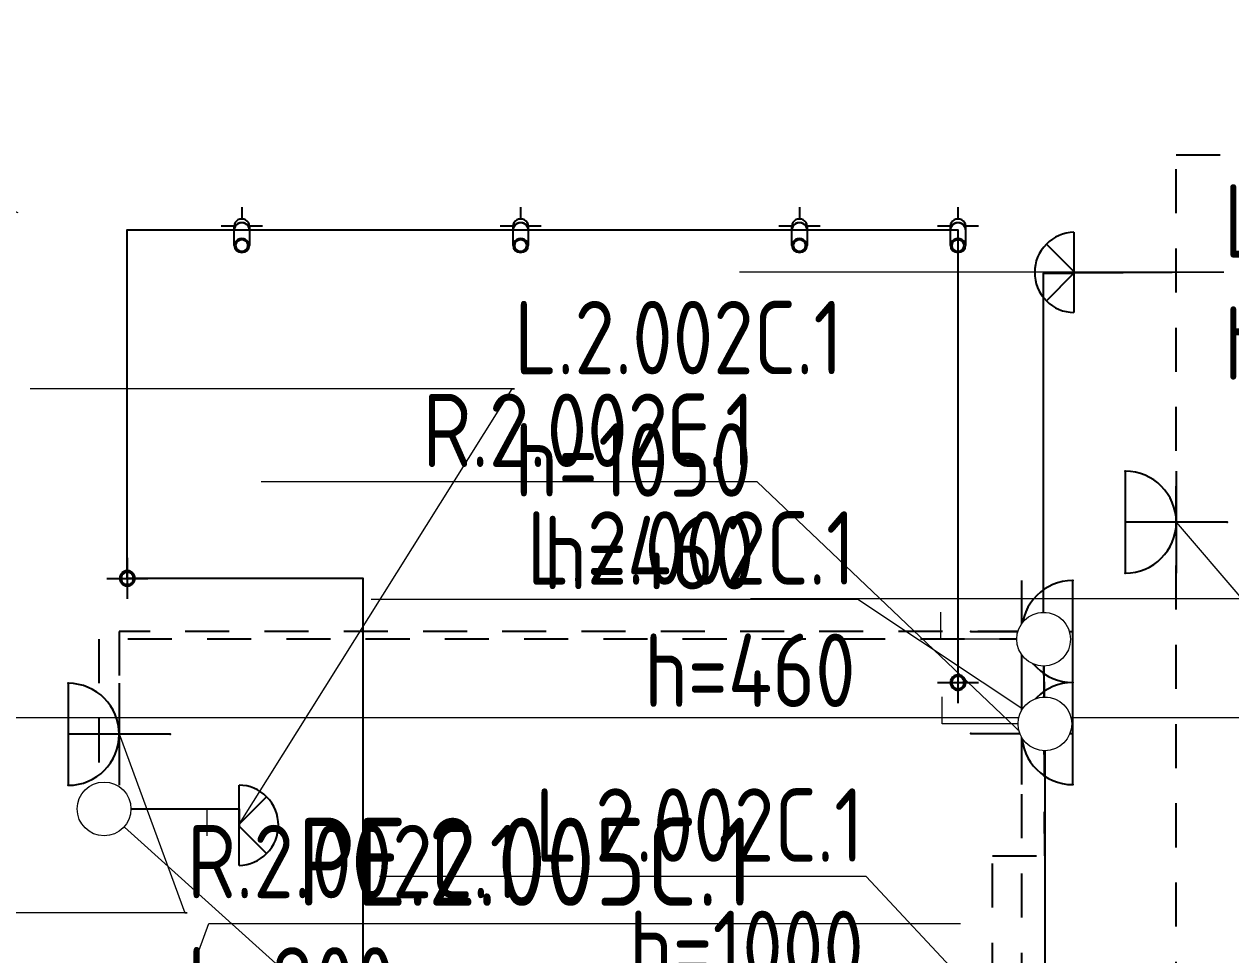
# Model space of a CAD drawing. Header units: millimetres. Extents: x -298345 to 861279, y -149517 to 72226.
# Drawn here: x 313141 to 317252, y 25408 to 28578 of the extents above; entities that cross this region are included whole.
import ezdxf
from ezdxf import colors
from ezdxf.entities.mleader import LeaderData, LeaderLine
from ezdxf.math import Vec2, Vec3

# ---------------------------------------------------------------- set-up
doc = ezdxf.new("R2010")
doc.units = ezdxf.units.MM
doc.set_wipeout_variables(frame=1)
doc.linetypes.add('JIS_02_0.7', pattern=[1.35, 0.75, -0.6])
doc.layers.get('0').update_dxf_attribs({"plot": 0})
for name, color, linetype in [('0_UNC_1 Сети. Оборудование', 1, 'Continuous'), ('0_UNC_12 ДСУП. Оборудование', 104, 'Continuous'), ('0_UNC_2 Розетки. Трассы', 1, 'Continuous'), ('0_UNC_3 Свет. Выключатели 230', 1, 'Continuous'), ('0_UNC_3 Свет. Выключатели 230. Трассы', 1, 'Continuous'), ('0_UNC_3 Свет. Трассы', 1, 'Continuous'), ('0_UNC_3.2 Аварийный свет. Оборудование', 1, 'Continuous'), ('ВиК. Оборудование', 1, 'Continuous')]:
    doc.layers.add(name, color=color, linetype=linetype)
doc.layers.add('0_UNC_2 Розетки. Оборудование', color=7, linetype='Continuous', true_color=0x991b1e)
doc.layers.add('0_UNC_3 Свет. Оборудование', color=7, linetype='Continuous', true_color=0x991b1e)
doc.styles.add('Unecom', font='GOST2304A_0.ttf', dxfattribs={"height": 2.5})

# ---------------------------------------------------------------- blocks, each defined once
blk = doc.blocks.new('_None')
blk = doc.blocks.new('*U319')
at = {"color": 0, "linetype": 'ByBlock', "lineweight": -2}
for points in [[(-1.737, -1.737), (-1.737, 1.737)], [(0, -1.737), (0, 1.737)]]:
    blk.add_lwpolyline(points, dxfattribs=at)
at = {"color": 0, "ltscale": 0.4}
blk.add_lwpolyline([(-3.475, 0), (0, 0)], dxfattribs=at)
at = {"color": 0, "linetype": 'ByBlock', "lineweight": -2}
blk.add_arc((0, 0), 1.737, 90, 270, dxfattribs=at)
for p in [(0, 1.737), (-3.475, 0), (0, -1.737)]:
    blk.add_point(p, dxfattribs=at)
at = {"color": 18, "true_color": 0x000000, "style": 'Unecom', "flags": 1}
for tag, p in [('НАЗНАЧЕНИЕ', (-2.52, 0.678)), ('ГРУППА', (-2.52, -2.272))]:
    blk.add_attdef(tag, p, '', height=2.5, rotation=180, dxfattribs=at)
at = {"layer": 'Defpoints', "style": 'Unecom'}
for tag, p in [('АТРИБУТ', (12.974, 0.678)), ('МОДЕЛЬ', (12.974, -2.272))]:
    blk.add_attdef(tag, p, '', height=2.5, rotation=180, dxfattribs=at)
blk = doc.blocks.new('*U320')
at = {"color": 0, "linetype": 'ByBlock', "lineweight": -2}
for points in [[(0, 1.737), (0, -1.737)], [(1.737, 1.737), (1.737, -1.737)]]:
    blk.add_lwpolyline(points, dxfattribs=at)
at = {"color": 0, "ltscale": 0.4}
blk.add_lwpolyline([(3.475, 0), (0, 0)], dxfattribs=at)
at = {"color": 0, "linetype": 'ByBlock', "lineweight": -2}
blk.add_arc((0, 0), 1.737, 270, 90, dxfattribs=at)
for p in [(0, 1.737), (3.475, 0), (0, -1.737)]:
    blk.add_point(p, dxfattribs=at)
at = {"color": 18, "true_color": 0x000000, "style": 'Unecom', "flags": 1}
for tag, p in [('НАЗНАЧЕНИЕ', (-2.52, 0.678)), ('ГРУППА', (-2.52, -2.272))]:
    blk.add_attdef(tag, p, '', height=2.5, rotation=180, dxfattribs=at)
at = {"layer": 'Defpoints', "style": 'Unecom'}
for tag, p in [('АТРИБУТ', (12.974, 0.678)), ('МОДЕЛЬ', (12.974, -2.272))]:
    blk.add_attdef(tag, p, '', height=2.5, rotation=180, dxfattribs=at)
blk = doc.blocks.new('*U115')
at = {"color": 0}
blk.add_wipeout([(-0.867, 0.857), (-0.864, 0.935), (-0.849, 1.041), (-0.806, 1.186), (-0.751, 1.301), (-0.648, 1.44), (-0.501, 1.575), (-0.34, 1.661), (-0.16, 1.719), (0.007, 1.733), (0.198, 1.711), (0.389, 1.64), (0.524, 1.558), (0.642, 1.449), (0.758, 1.3), (0.813, 1.168), (0.85, 1.021), (0.863, 0.87), (0.856, 0.748), (0.834, 0.63), (0.785, 0.505), (0.707, 0.365), (0.629, 0.271), (0.522, 0.175), (0.379, 0.087), (0.199, 0.027), (0, 0), (-0.126, 0.012), (-0.303, 0.055), (-0.47, 0.138), (-0.589, 0.231), (-0.721, 0.391), (-0.796, 0.536), (-0.855, 0.723)], dxfattribs=at)
blk.add_wipeout([(-0.867, 0.867), (-0.862, 0.958), (-0.842, 1.074), (-0.806, 1.186), (-0.751, 1.301), (-0.687, 1.396), (-0.608, 1.485), (-0.501, 1.575), (-0.409, 1.632), (-0.271, 1.691), (-0.16, 1.719), (-0.037, 1.733), (0.05, 1.733), (0.198, 1.711), (0.339, 1.665), (0.438, 1.615), (0.555, 1.533), (0.642, 1.449), (0.727, 1.34), (0.789, 1.228), (0.838, 1.09), (0.863, 0.952), (0.863, 0.788), (0.834, 0.63), (0.775, 0.477), (0.707, 0.365), (0.629, 0.271), (0.522, 0.175), (0.411, 0.104), (0.281, 0.047), (0.117, 0.008), (-0.059, 0.002), (-0.194, 0.022), (-0.346, 0.072), (-0.47, 0.138), (-0.589, 0.231), (-0.679, 0.328), (-0.763, 0.455), (-0.83, 0.617), (-0.86, 0.757)], dxfattribs=at)
at = {"color": 0, "lineweight": 13}
blk.add_lwpolyline([(0, 1.734), (0, 4.179), (0.867, 4.179)], dxfattribs=at)
blk.add_circle((0, 0.867), 0.867, dxfattribs=at)
blk.add_circle((0, 0.867), 0.867, dxfattribs=at)
blk.add_circle((0, 0.867), 0.867, dxfattribs=at)
blk.add_circle((0, 0.867), 0.867, dxfattribs=at)
blk.add_circle((0, 0.867), 0.867, dxfattribs=at)
blk.add_circle((0, 0.867), 0.867, dxfattribs=at)
at = {"color": 0, "style": 'Unecom', "flags": 9}
for tag in ['ГРУППА', 'НАИМЕНОВАНИЕ']:
    blk.add_attdef(tag, (0, 0), '', height=2.5, dxfattribs=at)
blk = doc.blocks.new('Светильник настенный типовой - Бра_ Тип 1-V47-План групп освещения и выключателей подвального этажа на отм_-7_200_М1_50')
at = {"color": 0}
for p, q in [((-148.6, -141.7), (-8.8, -2)), ((-8.8, -2), (-148.6, -141.7)), ((140, -141.7), (0.3, -2)), ((0.3, -2), (140, -141.7))]:
    blk.add_line(p, q, dxfattribs=at)
blk.add_lwpolyline([(-208.3, -2), (199.8, -2)], dxfattribs=at)
for start, end in [(181.2879, 225), (315, 358.7121), (225, 315)]:
    blk.add_arc((-4.3, 2.6), 204.1, start, end, dxfattribs=at)
at = {"color": 0, "style": 'Unecom'}
for tag, p, flags in [('НАЗНАЧЕНИЕ', (-456.2, 281.8), 1), ('ГРУППА', (-456.2, 278.9), 9)]:
    blk.add_attdef(tag, p, '', height=2.5, rotation=180, dxfattribs=dict(at, flags=flags))
for tag, p in [('АТРИБУТ', (-440.7, 281.8)), ('МОДЕЛЬ', (-440.7, 278.9))]:
    blk.add_attdef(tag, p, '', height=2.5, rotation=180, dxfattribs=at)
at = {"color": 0, "style": 'Unecom', "flags": 9}
blk.add_attdef('НАИМЕНОВАНИЕ', (0, 0), '', height=2.5, dxfattribs=at)
blk = doc.blocks.new('Светильникпотолочный накладной поворотный_Maytoni_FOCUS LED_C055CL-L12W3K-W-W_D52хН160мм - Focus led 52х160-V135-План расположения приборов освещения_ выключателей_ групп освещения мансардного этажа на отметке _3_300')
at = {"color": 0}
for p, q in [((0, 70), (0, -70)), ((-70, 0), (70, 0))]:
    blk.add_line(p, q, dxfattribs=at)
for radius, start, end in [(26, 136.0718, 180), (26, 180, 223.9282), (21, 120.8384, 180), (21, 180, 239.1616), (26, 75, 135), (21, 60, 120), (26, 45, 75), (21, 30, 59.1616), (21, 300.8384, 360), (21, 15, 30), (26, 0, 43.9282), (26, 316.0718, 360), (21, 360, 15), (26, 225, 285), (21, 240, 270), (21, 270, 300), (26, 285, 315)]:
    blk.add_arc((0, 0), radius, start, end, dxfattribs=at)
at = {"color": 0, "style": 'Unecom', "flags": 9}
for tag in ['ГРУППА', 'МОЩНОСТЬ', 'НАИМЕНОВАНИЕ']:
    blk.add_attdef(tag, (0, 0), '', height=2.5, dxfattribs=at)
blk = doc.blocks.new('Светильникпотол_тке _3_3000')
at = {"color": 0}
for p, q in [((13055, 16538.2), (13055, 16498.2)), ((12985, 16474.6), (13029, 16474.6)), ((13029, 16462.1), (13029, 16474.6)), ((13029, 16474.5), (13029, 16474.6)), ((13029, 16407.8), (13029, 16461.3)), ((13080.9, 16474.6), (13125, 16474.6)), ((13081, 16474.6), (13081, 16462.1)), ((13081, 16474.6), (13081, 16474.5)), ((13081, 16461.3), (13081, 16407.8))]:
    blk.add_line(p, q, dxfattribs=at)
for centre, major_axis, start_param, end_param in [((13055, 16474.5), (26, 0), 0, 3.141593), ((13055, 16474.6), (26, 0), 0.523599, 2.617994), ((13055, 16474.6), (26, 0), 0.523599, 2.617994), ((13055, 16462.1), (26, 0), 0, 3.141593), ((13055, 16461.3), (26, 0), 0, 3.141593), ((13055, 16407.8), (26, 0), 0, 3.141593), ((13055, 16407.8), (26, 0), 3.141593, 6.283185), ((13055, 16407.8), (21, 0), 0, 3.141593), ((13055, 16407.8), (21, 0), 3.141593, 6.283185)]:
    blk.add_ellipse(centre, major_axis=major_axis, ratio=0.908508, start_param=start_param, end_param=end_param, dxfattribs=at)
at = {"color": 0, "style": 'Unecom', "flags": 9}
for tag in ['ГРУППА', 'МОЩНОСТЬ', 'НАИМЕНОВАНИЕ']:
    blk.add_attdef(tag, (0, 0), '', height=2.5, dxfattribs=at)
blk = doc.blocks.new('Светильникпотол_тке _3_3002')
at = {"color": 0}
for p, q in [((8180, 17348.8), (8180, 17308.8)), ((8110, 17285.2), (8154, 17285.2)), ((8154, 17272.7), (8154, 17285.2)), ((8154, 17285.1), (8154, 17285.2)), ((8154, 17218.4), (8154, 17271.9)), ((8205.9, 17285.2), (8250, 17285.2)), ((8206, 17285.2), (8206, 17272.7)), ((8206, 17285.2), (8206, 17285.1)), ((8206, 17271.9), (8206, 17218.4))]:
    blk.add_line(p, q, dxfattribs=at)
for centre, major_axis, start_param, end_param in [((8180, 17285.1), (26, 0), 0, 3.141593), ((8180, 17285.2), (26, 0), 0.523599, 2.617994), ((8180, 17285.2), (26, 0), 0.523599, 2.617994), ((8180, 17272.7), (26, 0), 0, 3.141593), ((8180, 17271.9), (26, 0), 0, 3.141593), ((8180, 17218.4), (26, 0), 0, 3.141593), ((8180, 17218.4), (21, 0), 0, 3.141593), ((8180, 17218.4), (26, 0), 3.141593, 6.283185), ((8180, 17218.4), (21, 0), 3.141593, 6.283185)]:
    blk.add_ellipse(centre, major_axis=major_axis, ratio=0.908508, start_param=start_param, end_param=end_param, dxfattribs=at)
at = {"color": 0, "style": 'Unecom', "flags": 9}
for tag in ['ГРУППА', 'МОЩНОСТЬ', 'НАИМЕНОВАНИЕ']:
    blk.add_attdef(tag, (0, 0), '', height=2.5, dxfattribs=at)
blk = doc.blocks.new('Светильникпотол_тке _3_3003')
at = {"color": 0}
for p, q in [((9130, 17348.8), (9130, 17308.8)), ((9060, 17285.2), (9104, 17285.2)), ((9104, 17272.7), (9104, 17285.2)), ((9104, 17285.1), (9104, 17285.2)), ((9104, 17218.4), (9104, 17271.9)), ((9155.9, 17285.2), (9200, 17285.2)), ((9156, 17285.2), (9156, 17272.7)), ((9156, 17285.2), (9156, 17285.1)), ((9156, 17271.9), (9156, 17218.4))]:
    blk.add_line(p, q, dxfattribs=at)
for centre, major_axis, start_param, end_param in [((9130, 17285.1), (26, 0), 0, 3.141593), ((9130, 17285.2), (26, 0), 0.523599, 2.617994), ((9130, 17285.2), (26, 0), 0.523599, 2.617994), ((9130, 17272.7), (26, 0), 0, 3.141593), ((9130, 17271.9), (26, 0), 0, 3.141593), ((9130, 17218.4), (26, 0), 0, 3.141593), ((9130, 17218.4), (21, 0), 0, 3.141593), ((9130, 17218.4), (26, 0), 3.141593, 6.283185), ((9130, 17218.4), (21, 0), 3.141593, 6.283185)]:
    blk.add_ellipse(centre, major_axis=major_axis, ratio=0.908508, start_param=start_param, end_param=end_param, dxfattribs=at)
at = {"color": 0, "style": 'Unecom', "flags": 9}
for tag in ['ГРУППА', 'МОЩНОСТЬ', 'НАИМЕНОВАНИЕ']:
    blk.add_attdef(tag, (0, 0), '', height=2.5, dxfattribs=at)
blk = doc.blocks.new('Светильникпотолочный накладной поворотный_Maytoni_FOCUS LED_C055CL-L12W3K-W-W_D52хН160мм - Focus led 52х160-V138-План расположения приборов освещения_ выключателей_ групп освещения мансардного этажа на отметке _3_300')
at = {"color": 0}
for p, q in [((0, 70), (0, -70)), ((-12.7, 0), (70, 0)), ((-70, 0), (-32.7, 0)), ((-32.7, 0), (-12.7, 0))]:
    blk.add_line(p, q, dxfattribs=at)
for radius, start, end in [(26, 120, 180), (26, 180, 240), (21, 127.7069, 180), (21, 180, 232.2931), (21, 120, 127.7069), (26, 105, 119.3652), (21, 105, 120), (26, 90, 105), (21, 90, 105), (26, 75, 90), (21, 75, 90), (21, 60, 75), (26, 60, 75), (21, 45, 60), (26, 45, 60), (21, 30, 45), (21, 15, 30), (26, 30, 45), (21, 360, 15), (21, 345, 360), (26, 15, 30), (26, 0, 15), (26, 345, 360), (21, 232.2931, 240), (26, 240.6348, 255), (21, 240, 255), (26, 255, 270), (21, 255, 270), (21, 270, 285), (26, 270, 285), (21, 285, 300), (26, 285, 300), (21, 300, 315), (26, 300, 315), (21, 315, 330), (21, 330, 345), (26, 315, 330), (26, 330, 345)]:
    blk.add_arc((0, 0), radius, start, end, dxfattribs=at)
at = {"color": 0, "style": 'Unecom', "flags": 9}
for tag in ['ГРУППА', 'МОЩНОСТЬ', 'НАИМЕНОВАНИЕ']:
    blk.add_attdef(tag, (0, 0), '', height=2.5, dxfattribs=at)

msp = doc.modelspace()

# ---------------------------------------------------------------- linework, layer by layer
at = {"layer": '0_UNC_2 Розетки. Трассы', "color": 1, "linetype": 'JIS_02_0.7', "ltscale": 200}
for points in [[(311148.6, 21230.3), (311148.6, 20527.3), (311298.6, 20377.3), (317255.7, 20377.3), (317405.7, 20527.3), (317405.7, 21304.5), (317255.7, 21454.5), (317066.4, 21454.5), (317066.4, 28133.7), (319907, 28133.7)], [(311148.6, 21230.3), (311148.6, 20527.3), (311298.6, 20377.3), (315826, 20377.3), (315976, 20527.3), (315976, 21262.6), (315826, 21412.6), (315564, 21412.6), (315564, 23645.7), (316540.1, 23645.7), (316540.1, 26509.5), (313465.2, 26509.5), (313465.2, 25985.7)]]:
    msp.add_lwpolyline(points, dxfattribs=at)
at = {"layer": '0_UNC_3 Свет. Выключатели 230. Трассы', "linetype": 'JIS_02_0.7', "ltscale": 200}
msp.add_lwpolyline([(311175.9, 21264.3), (311175.9, 20567.4), (311175.9, 20567.4), (315539.8, 20567.4), (315639.8, 20667.4), (315639.8, 21327.6), (315484, 21327.6), (315482.9, 21789.4), (316440.2, 21789.4), (316440.2, 25745.3), (316618.7, 25745.3), (316614.6, 26483.5), (313395.9, 26483.5), (313395.9, 25905.7)], dxfattribs=at)
at = {"layer": '0_UNC_3 Свет. Трассы'}
for points in [[(315484.3, 21603.5), (316052.6, 21603.5), (316052.6, 24198.6), (316322.6, 24198.6), (316322.6, 24535.7), (313882.6, 24535.7), (313882.6, 25000.7), (314295.9, 25000.7), (314295.9, 26690.7), (313492.6, 26690.7), (313492.6, 27877.6), (316322.6, 27877.6), (316322.6, 26335.7)], [(316614.5, 26483.5), (316614.5, 27729.6), (316717.6, 27729.6)], [(316618.6, 26195.2), (316618.6, 24938.6), (316701.3, 24938.6)], [(313413.5, 25905.7), (313873.5, 25905.7), (313873.5, 25846.9)]]:
    msp.add_lwpolyline(points, dxfattribs=at)

# ---------------------------------------------------------------- block references
at = {"layer": '0_UNC_2 Розетки. Оборудование', "xscale": 100, "yscale": 100, "zscale": 100, "rotation": 180}
for name, p in [('*U319', (316892.6, 26882)), ('*U320', (316713.8, 26509.5)), ('*U319', (313291.4, 26159.5)), ('*U320', (316713.8, 26162))]:
    msp.add_blockref(name, p, dxfattribs=at)
at = {"layer": '0_UNC_3 Свет. Оборудование'}
for name, p in [('Светильникпотол_тке _3_3002', (305702.6, 10605.7)), ('Светильникпотол_тке _3_3003', (305702.6, 10605.7)), ('Светильникпотол_тке _3_3002', (307602.6, 10605.7)), ('Светильникпотол_тке _3_3000', (303267.6, 11416.3)), ('Светильникпотолочный накладной поворотный_Maytoni_FOCUS LED_C055CL-L12W3K-W-W_D52хН160мм - Focus led 52х160-V135-План расположения приборов освещения_ выключателей_ групп освещения мансардного этажа на отметке _3_300', (313492.6, 26690.7)), ('Светильникпотолочный накладной поворотный_Maytoni_FOCUS LED_C055CL-L12W3K-W-W_D52хН160мм - Focus led 52х160-V138-План расположения приборов освещения_ выключателей_ групп освещения мансардного этажа на отметке _3_300', (316322.6, 26335.7))]:
    msp.add_blockref(name, p, dxfattribs=at)
at = {"layer": '0_UNC_3 Свет. Оборудование', "xscale": 0.6700019424210495, "yscale": 0.6700019424210495, "zscale": 0.6700019424210495}
for p, rotation in [((316718.9, 27729.8), 270), ((313872.1, 25852.8), 89.99999999999999)]:
    msp.add_blockref('Светильник настенный типовой - Бра_ Тип 1-V47-План групп освещения и выключателей подвального этажа на отм_-7_200_М1_50', p, dxfattribs=dict(at, rotation=rotation))

# ---------------------------------------------------------------- leaders
at = {"layer": '0_UNC_1 Сети. Оборудование'}
ml = msp.add_multileader_mtext('Standard', dxfattribs=at)
ml.set_content('ENC211\\Pот ЩСПЗ.ХБК', color=7, style='Unecom')
ml.set_leader_properties(color=7, linetype='ByLayer', lineweight=13)
ml.set_arrow_properties(name='NONE')
ml.build(insert=Vec2(0, 0))
ml.multileader.update_dxf_attribs({"has_dogleg": 0, "text_left_attachment_type": 6, "text_right_attachment_type": 6, "text_bottom_attachment_type": 10, "arrow_head_size": 0, "scale": 150})
ctx = ml.context
ctx.base_point, ctx.scale, ctx.char_height, ctx.arrow_head_size, ctx.landing_gap_size, ctx.plane_origin = Vec3(173843.4, 27294.6), 150, 270, 0, 3, Vec3(157722.1, 25073.9)
ctx.left_attachment, ctx.right_attachment, ctx.top_attachment = 6, 6, 10
notes = []
notes.append((ctx, [(1, (1, 1, 0), (175637.5, 27294.6), (-1, 0), 12, [(0, [(176526.8, 26265.6)], 0, [])])]))
ctx.mtext.insert, ctx.mtext.width, ctx.mtext.flow_direction = Vec3(173846.4, 27618.6), 3947.77, 5
at = {"layer": '0_UNC_2 Розетки. Оборудование', "color": 7, "ltscale": 200}
ml = msp.add_multileader_mtext('Standard', dxfattribs=at)
ml.set_content('R.2.002С.1\\Ph=460', color=7, style='Unecom')
ml.set_leader_properties(color=7, linetype='ByLayer', lineweight=13)
ml.set_arrow_properties(name='NONE')
ml.build(insert=Vec2(0, 0))
ml.multileader.update_dxf_attribs({"text_left_attachment_type": 6, "text_right_attachment_type": 6, "text_bottom_attachment_type": 10, "dogleg_length": 0.08, "arrow_head_size": 100, "scale": 100})
ctx = ml.context
ctx.base_point, ctx.scale, ctx.char_height, ctx.arrow_head_size, ctx.landing_gap_size, ctx.plane_origin = Vec3(314431.8, 27020), 100, 250, 100, 0, Vec3(26846.1, -10133)
ctx.left_attachment, ctx.right_attachment, ctx.top_attachment, ctx.text_align_type = 6, 6, 10, 2
notes.append((ctx, [(1, (1, 1, 0), (315638, 27020), (-1, 0), 8, [(1, [(316540.1, 26162)], 0, [])])]))
ctx.mtext.insert, ctx.mtext.alignment, ctx.mtext.flow_direction = Vec3(315630, 27320), 3, 5
ml = msp.add_multileader_mtext('Standard', dxfattribs=at)
ml.set_content('R.2.001С.2\\Ph=1400', color=7, style='Unecom')
ml.set_leader_properties(color=7, linetype='ByLayer', lineweight=13)
ml.set_arrow_properties(name='NONE')
ml.build(insert=Vec2(0, 0))
ml.multileader.update_dxf_attribs({"text_left_attachment_type": 6, "text_right_attachment_type": 6, "text_bottom_attachment_type": 10, "dogleg_length": 0.08, "arrow_head_size": 100, "scale": 100})
ctx = ml.context
ctx.base_point, ctx.scale, ctx.char_height, ctx.arrow_head_size, ctx.landing_gap_size, ctx.plane_origin = Vec3(317297.5, 26621.3), 100, 250, 100, 0, Vec3(28689.6, -9478.1)
ctx.left_attachment, ctx.right_attachment, ctx.top_attachment = 6, 6, 10
notes.append((ctx, [(0, (1, 1, 0), (317289.5, 26621.3), (1, 0), 8, [(1, [(317066.4, 26882)], 0, [])])]))
ctx.mtext.insert, ctx.mtext.flow_direction = Vec3(317297.5, 26921.3), 5
ml = msp.add_multileader_mtext('Standard', dxfattribs=at)
ml.set_content('R.2.002С.1\\Ph=900', color=7, style='Unecom')
ml.set_leader_properties(color=7, linetype='ByLayer', lineweight=13)
ml.set_arrow_properties(name='NONE')
ml.build(insert=Vec2(0, 0))
ml.multileader.update_dxf_attribs({"text_left_attachment_type": 6, "text_right_attachment_type": 6, "text_bottom_attachment_type": 10, "dogleg_length": 0.08, "arrow_head_size": 100, "scale": 100})
ctx = ml.context
ctx.base_point, ctx.scale, ctx.char_height, ctx.arrow_head_size, ctx.landing_gap_size, ctx.plane_origin = Vec3(313696.3, 25551.3), 100, 250, 100, 0, Vec3(25088.4, -10548.1)
ctx.left_attachment, ctx.right_attachment, ctx.top_attachment = 6, 6, 10
notes.append((ctx, [(0, (1, 1, 0), (313688.3, 25551.3), (1, 0), 8, [(1, [(313465.2, 26160.7)], 0, [])])]))
ctx.mtext.insert, ctx.mtext.flow_direction = Vec3(313696.3, 25851.3), 5
ml = msp.add_multileader_mtext('Standard', dxfattribs=at)
ml.set_content('R.2.005С.1\\Ph=670\\PПолотенцесуш.', color=7, style='Unecom')
ml.set_leader_properties(color=7, linetype='ByLayer', lineweight=13)
ml.set_arrow_properties(name='NONE')
ml.build(insert=Vec2(0, 0))
ml.multileader.update_dxf_attribs({"text_left_attachment_type": 6, "text_right_attachment_type": 6, "text_bottom_attachment_type": 10, "dogleg_length": 0.08, "arrow_head_size": 100, "scale": 100})
ctx = ml.context
ctx.base_point, ctx.scale, ctx.char_height, ctx.arrow_head_size, ctx.landing_gap_size, ctx.plane_origin = Vec3(311550, 25388.7), 100, 250, 100, 0, Vec3(22936.5, -12445.4)
ctx.left_attachment, ctx.right_attachment, ctx.top_attachment = 6, 6, 10
notes.append((ctx, [(0, (1, 1, 0), (311542, 25388.7), (1, 0), 8, [(0, [(311025.1, 24263.2)], 0, [])])]))
ctx.mtext.insert, ctx.mtext.flow_direction = Vec3(311550, 25710), 5
at = {"layer": '0_UNC_3 Свет. Выключатели 230', "color": 7, "ltscale": 200}
ml = msp.add_multileader_mtext('Standard', dxfattribs=at)
ml.set_content('L.2.002C.1\\Ph=460', color=7, style='Unecom')
ml.set_leader_properties(color=7, linetype='ByLayer', lineweight=13)
ml.set_arrow_properties(name='NONE')
ml.build(insert=Vec2(0, 0))
ml.multileader.update_dxf_attribs({"text_left_attachment_type": 6, "text_right_attachment_type": 6, "text_bottom_attachment_type": 10, "dogleg_length": 0.08, "arrow_head_size": 100, "scale": 100})
ctx = ml.context
ctx.base_point, ctx.scale, ctx.char_height, ctx.arrow_head_size, ctx.landing_gap_size, ctx.plane_origin = Vec3(314811.4, 26619.2), 100, 250, 100, 0, Vec3(23980.6, -11185.2)
ctx.left_attachment, ctx.right_attachment, ctx.top_attachment, ctx.text_align_type = 6, 6, 10, 2
notes.append((ctx, [(1, (1, 1, 0), (315981.8, 26619.2), (-1, 0), 8, [(1, [(316614.6, 26483.5), (316618.7, 26195.2)], 0, [])])]))
ctx.mtext.insert, ctx.mtext.alignment, ctx.mtext.flow_direction = Vec3(315973.8, 26919.2), 3, 5
ml = msp.add_multileader_mtext('Standard', dxfattribs=at)
ml.set_content('L.2.002C.1\\Ph=900', color=7, style='Unecom')
ml.set_leader_properties(color=7, linetype='ByLayer', lineweight=13)
ml.set_arrow_properties(name='NONE')
ml.build(insert=Vec2(0, 0))
ml.multileader.update_dxf_attribs({"text_left_attachment_type": 6, "text_right_attachment_type": 6, "text_bottom_attachment_type": 10, "dogleg_length": 0.08, "arrow_head_size": 100, "scale": 100})
ctx = ml.context
ctx.base_point, ctx.scale, ctx.char_height, ctx.arrow_head_size, ctx.landing_gap_size, ctx.plane_origin = Vec3(314437.9, 24991.5), 100, 250, 100, 0, Vec3(22067.5, -10951.6)
ctx.left_attachment, ctx.right_attachment, ctx.top_attachment = 6, 6, 10
notes.append((ctx, [(0, (1, 1, 0), (314429.9, 24991.5), (1, 0), 8, [(0, [(313413.5, 25905.7)], 0, [])])]))
ctx.mtext.insert, ctx.mtext.flow_direction = Vec3(314437.9, 25291.5), 5
at = {"layer": '0_UNC_3 Свет. Оборудование', "color": 7, "ltscale": 200}
ml = msp.add_multileader_mtext('Standard', dxfattribs=at)
ml.set_content('L.2.005C.1', color=7, style='Unecom')
ml.set_leader_properties(color=7, linetype='ByLayer', lineweight=13)
ml.set_arrow_properties(name='NONE')
ml.build(insert=Vec2(0, 0))
ml.multileader.update_dxf_attribs({"text_left_attachment_type": 6, "text_right_attachment_type": 6, "text_bottom_attachment_type": 10, "dogleg_length": 0.08, "arrow_head_size": 100, "scale": 100})
ctx = ml.context
ctx.base_point, ctx.scale, ctx.char_height, ctx.arrow_head_size, ctx.landing_gap_size, ctx.plane_origin = Vec3(311678.1, 28045.4), 100, 250, 100, 0, Vec3(20568.4, -8206.8)
ctx.left_attachment, ctx.right_attachment, ctx.top_attachment = 6, 6, 10
notes.append((ctx, [(1, (1, 1, 0), (312830.7, 28045.4), (-1, 0), 8, [(1, [(313120.6, 27935.9)], 0, [])])]))
ctx.mtext.insert, ctx.mtext.flow_direction = Vec3(311678.1, 28345.4), 5
ml = msp.add_multileader_mtext('Standard', dxfattribs=at)
ml.set_content('L.2.002C.1\\Ph=1000', color=7, style='Unecom')
ml.set_leader_properties(color=7, linetype='ByLayer', lineweight=13)
ml.set_arrow_properties(name='NONE')
ml.build(insert=Vec2(0, 0))
ml.multileader.update_dxf_attribs({"text_left_attachment_type": 6, "text_right_attachment_type": 6, "text_bottom_attachment_type": 10, "dogleg_length": 0.08, "arrow_head_size": 100, "scale": 100})
ctx = ml.context
ctx.base_point, ctx.scale, ctx.char_height, ctx.arrow_head_size, ctx.landing_gap_size, ctx.plane_origin = Vec3(317228.5, 27733.2), 100, 250, 100, 0, Vec3(22353.1, -7757.2)
ctx.left_attachment, ctx.right_attachment, ctx.top_attachment = 6, 6, 10
notes.append((ctx, [(0, (1, 1, 0), (317220.5, 27733.2), (1, 0), 8, [(0, [(316717.6, 27729.6)], 0, [])])]))
ctx.mtext.insert, ctx.mtext.flow_direction = Vec3(317228.5, 28033.2), 5
ml = msp.add_multileader_mtext('Standard', dxfattribs=at)
ml.set_content('L.2.002C.1\\Ph=1050', color=7, style='Unecom')
ml.set_leader_properties(color=7, linetype='ByLayer', lineweight=13)
ml.set_arrow_properties(name='NONE')
ml.build(insert=Vec2(0, 0))
ml.multileader.update_dxf_attribs({"text_left_attachment_type": 6, "text_right_attachment_type": 6, "text_bottom_attachment_type": 10, "dogleg_length": 0.08, "arrow_head_size": 100, "scale": 100})
ctx = ml.context
ctx.base_point, ctx.scale, ctx.char_height, ctx.arrow_head_size, ctx.landing_gap_size, ctx.plane_origin = Vec3(314811.5, 27335.7), 100, 250, 100, 0, Vec3(20600.3, -9411.6)
ctx.left_attachment, ctx.right_attachment, ctx.top_attachment = 6, 6, 10
notes.append((ctx, [(0, (1, 1, 0), (314803.5, 27335.7), (1, 0), 8, [(0, [(313875.3, 25854.8)], 0, [])])]))
ctx.mtext.insert, ctx.mtext.flow_direction = Vec3(314811.5, 27635.7), 5
ml = msp.add_multileader_mtext('Standard', dxfattribs=at)
ml.set_content('L.2.001C.1\\Ph=1510\\Pрасположение блока питания для подсветки определить по месту, управление осуществляется коммутацией цепи 230v', color=7, style='Unecom')
ml.set_leader_properties(color=7, linetype='ByLayer', lineweight=13)
ml.set_arrow_properties(name='NONE')
ml.build(insert=Vec2(0, 0))
ml.multileader.update_dxf_attribs({"text_left_attachment_type": 6, "text_right_attachment_type": 6, "text_bottom_attachment_type": 10, "dogleg_length": 0.08, "arrow_head_size": 100, "scale": 100})
ctx = ml.context
ctx.base_point, ctx.scale, ctx.char_height, ctx.arrow_head_size, ctx.landing_gap_size, ctx.plane_origin = Vec3(325664.9, 26216), 100, 250, 100, 0, Vec3(28674.5, -13181.5)
ctx.left_attachment, ctx.right_attachment, ctx.top_attachment = 6, 6, 10
notes.append((ctx, [(0, (1, 1, 0), (325656.9, 26216), (1, 0), 8, [(1, [(320612.6, 23565.7)], 0, [])])]))
ctx.mtext.insert, ctx.mtext.width, ctx.mtext.flow_direction = Vec3(325664.9, 26537.3), 5128.371, 5
ml = msp.add_multileader_mtext('Standard', dxfattribs=at)
ml.set_content('L.2.002C.1\\Ph=1000', color=7, style='Unecom')
ml.set_leader_properties(color=7, linetype='ByLayer', lineweight=13)
ml.set_arrow_properties(name='NONE')
ml.build(insert=Vec2(0, 0))
ml.multileader.update_dxf_attribs({"text_left_attachment_type": 6, "text_right_attachment_type": 6, "text_bottom_attachment_type": 10, "dogleg_length": 0.08, "arrow_head_size": 100, "scale": 100})
ctx = ml.context
ctx.base_point, ctx.scale, ctx.char_height, ctx.arrow_head_size, ctx.landing_gap_size, ctx.plane_origin = Vec3(314839.2, 25675.5), 100, 250, 100, 0, Vec3(22407.8, -10396.3)
ctx.left_attachment, ctx.right_attachment, ctx.top_attachment, ctx.text_align_type = 6, 6, 10, 2
notes.append((ctx, [(1, (1, 1, 0), (316009.6, 25675.5), (-1, 0), 8, [(0, [(316701.3, 24935.5)], 0, [])])]))
ctx.mtext.insert, ctx.mtext.alignment, ctx.mtext.flow_direction = Vec3(316001.6, 25975.5), 3, 5
at = {"layer": '0_UNC_3.2 Аварийный свет. Оборудование'}
ml = msp.add_multileader_mtext('Standard', dxfattribs=at)
ml.set_content('AL.1.005.1', color=7, style='Unecom')
ml.set_leader_properties(color=7, linetype='ByLayer', lineweight=13)
ml.set_arrow_properties(name='NONE')
ml.build(insert=Vec2(0, 0))
ml.multileader.update_dxf_attribs({"text_left_attachment_type": 6, "text_right_attachment_type": 6, "text_bottom_attachment_type": 10, "dogleg_length": 0, "arrow_head_size": 0, "scale": 75})
ctx = ml.context
ctx.base_point, ctx.scale, ctx.char_height, ctx.arrow_head_size, ctx.landing_gap_size, ctx.plane_origin = Vec3(322919.9, 25917.8), 75, 180, 0, 1.5, Vec3(325816.9, 29141.1)
ctx.left_attachment, ctx.right_attachment, ctx.top_attachment, ctx.text_align_type = 6, 6, 10, 2
notes.append((ctx, [(0, (1, 1, 0), (323734.4, 25917.8), (-1, 0), 0, [(0, [(323782.8, 25605.2)], 0, [])])]))
ctx.mtext.insert, ctx.mtext.width, ctx.mtext.alignment, ctx.mtext.flow_direction = Vec3(323732.9, 26133.8), 1785.256, 3, 5
at = {"layer": 'ВиК. Оборудование', "ltscale": 2}
ml = msp.add_multileader_mtext('Standard', dxfattribs=at)
ml.set_content('К.2.14', color=7, style='Unecom')
ml.set_leader_properties(color=7, linetype='ByLayer', lineweight=13)
ml.set_arrow_properties(name='NONE')
ml.build(insert=Vec2(0, 0))
ml.multileader.update_dxf_attribs({"text_left_attachment_type": 6, "text_right_attachment_type": 6, "text_bottom_attachment_type": 10, "dogleg_length": 0, "arrow_head_size": 0, "scale": 100})
ctx = ml.context
ctx.base_point, ctx.scale, ctx.char_height, ctx.arrow_head_size, ctx.plane_origin = Vec3(199115.5, 28277.5), 100, 250, 0, Vec3(199213.7, 31727.9)
ctx.left_attachment, ctx.right_attachment, ctx.top_attachment = 6, 6, 10
notes.append((ctx, [(1, (1, 1, 0), (199115.5, 28277.5), (1, 0), 0, [(0, [(198096, 27734.5)], 0, [])])]))
ctx.mtext.insert, ctx.mtext.width, ctx.mtext.flow_direction = Vec3(199117.5, 28577.5), 2380.341, 5
ml = msp.add_multileader_mtext('Standard', dxfattribs=at)
ml.set_content('К.2.15', color=7, style='Unecom')
ml.set_leader_properties(color=7, linetype='ByLayer', lineweight=13)
ml.set_arrow_properties(name='NONE')
ml.build(insert=Vec2(0, 0))
ml.multileader.update_dxf_attribs({"text_left_attachment_type": 6, "text_right_attachment_type": 6, "text_bottom_attachment_type": 10, "dogleg_length": 0, "arrow_head_size": 0, "scale": 100})
ctx = ml.context
ctx.base_point, ctx.scale, ctx.char_height, ctx.arrow_head_size, ctx.plane_origin = Vec3(195216.8, 26180), 100, 250, 0, Vec3(195284.5, 30577.1)
ctx.left_attachment, ctx.right_attachment, ctx.top_attachment = 6, 6, 10
notes.append((ctx, [(1, (1, 1, 0), (195216.8, 26180), (1, 0), 0, [(0, [(194166.7, 26583.8)], 0, [])])]))
ctx.mtext.insert, ctx.mtext.width, ctx.mtext.flow_direction = Vec3(195218.8, 26480), 2380.341, 5
for ctx, leaders in notes:
    for number, flags, end, landing, length, lines in leaders:
        leader = LeaderData()
        leader.index, (leader.has_last_leader_line, leader.has_dogleg_vector, leader.attachment_direction) = number, flags
        leader.last_leader_point, leader.dogleg_vector, leader.dogleg_length = Vec3(end), Vec3(landing), length
        for number, points, colour, breaks in lines:
            line = LeaderLine()
            line.index, line.vertices, line.color, line.breaks = number, Vec3.list(points), colors.encode_raw_color(colour), breaks
            leader.lines.append(line)
        ctx.leaders.append(leader)

# ---------------------------------------------------------------- next in the draw order: block references
at = {"layer": '0_UNC_3 Свет. Выключатели 230', "color": 244, "true_color": 0x991b1e, "xscale": 105.6317492348601, "yscale": 105.6317492348601, "zscale": 105.6317492348601}
for p, rotation in [((316706.1, 26483.5), 90), ((316710.3, 26195.4), 90), ((313321.8, 25905.5), 270)]:
    msp.add_blockref('*U115', p, dxfattribs=dict(at, rotation=rotation))

# ---------------------------------------------------------------- next in the draw order: leaders
at = {"layer": '0_UNC_1 Сети. Оборудование'}
ml = msp.add_multileader_mtext('Standard', dxfattribs=at)
ml.set_content('ЩС-ВК.02 \\Pот ЩР-01\\PВxШxГ 600x400x200 мм', color=7, style='Unecom')
ml.set_leader_properties(color=7, linetype='ByLayer', lineweight=13)
ml.set_arrow_properties(name='NONE')
ml.build(insert=Vec2(0, 0))
ml.multileader.update_dxf_attribs({"has_dogleg": 0, "text_left_attachment_type": 6, "text_right_attachment_type": 6, "text_bottom_attachment_type": 10, "arrow_head_size": 0, "scale": 150})
ctx = ml.context
ctx.base_point, ctx.scale, ctx.char_height, ctx.arrow_head_size, ctx.landing_gap_size, ctx.plane_origin = Vec3(20042.2, 26636.4), 150, 350, 0, 3, Vec3(5103, 25662.2)
ctx.left_attachment, ctx.right_attachment, ctx.top_attachment = 6, 6, 10
notes = []
notes.append((ctx, [(1, (1, 1, 0), (23028.8, 26636.4), (-1, 0), 12, [(0, [(23079.1, 24172.7)], 0, [])])]))
ctx.mtext.insert, ctx.mtext.width, ctx.mtext.flow_direction = Vec3(20045.2, 27056.4), 3141.572, 5
at = {"layer": '0_UNC_12 ДСУП. Оборудование', "ltscale": 200}
ml = msp.add_multileader_mtext('Standard', dxfattribs=at)
ml.set_content('РЕ.2.005C.1\\PПУГВ 1х2,5', color=7, style='Unecom')
ml.set_leader_properties(color=7, linetype='ByLayer', lineweight=13)
ml.build(insert=Vec2(0, 0))
ml.multileader.update_dxf_attribs({"text_left_attachment_type": 6, "text_right_attachment_type": 8, "text_bottom_attachment_type": 10, "dogleg_length": 1, "arrow_head_size": 100, "scale": 100})
ctx = ml.context
ctx.base_point, ctx.scale, ctx.char_height, ctx.arrow_head_size, ctx.landing_gap_size, ctx.plane_origin = Vec3(313870.4, 25515.4), 100, 300, 100, 200, Vec3(303893.1, 18303.8)
ctx.left_attachment, ctx.right_attachment, ctx.top_attachment = 6, 8, 10
notes.append((ctx, [(0, (1, 1, 0), (313770.4, 25515.4), (1, 0), 100, [(0, [(312852.6, 23002.6)], 0, [])])]))
ctx.mtext.insert, ctx.mtext.flow_direction = Vec3(314070.4, 25875.4), 5
for ctx, leaders in notes:
    for number, flags, end, landing, length, lines in leaders:
        leader = LeaderData()
        leader.index, (leader.has_last_leader_line, leader.has_dogleg_vector, leader.attachment_direction) = number, flags
        leader.last_leader_point, leader.dogleg_vector, leader.dogleg_length = Vec3(end), Vec3(landing), length
        for number, points, colour, breaks in lines:
            line = LeaderLine()
            line.index, line.vertices, line.color, line.breaks = number, Vec3.list(points), colors.encode_raw_color(colour), breaks
            leader.lines.append(line)
        ctx.leaders.append(leader)

doc.saveas('drawing.dxf')
